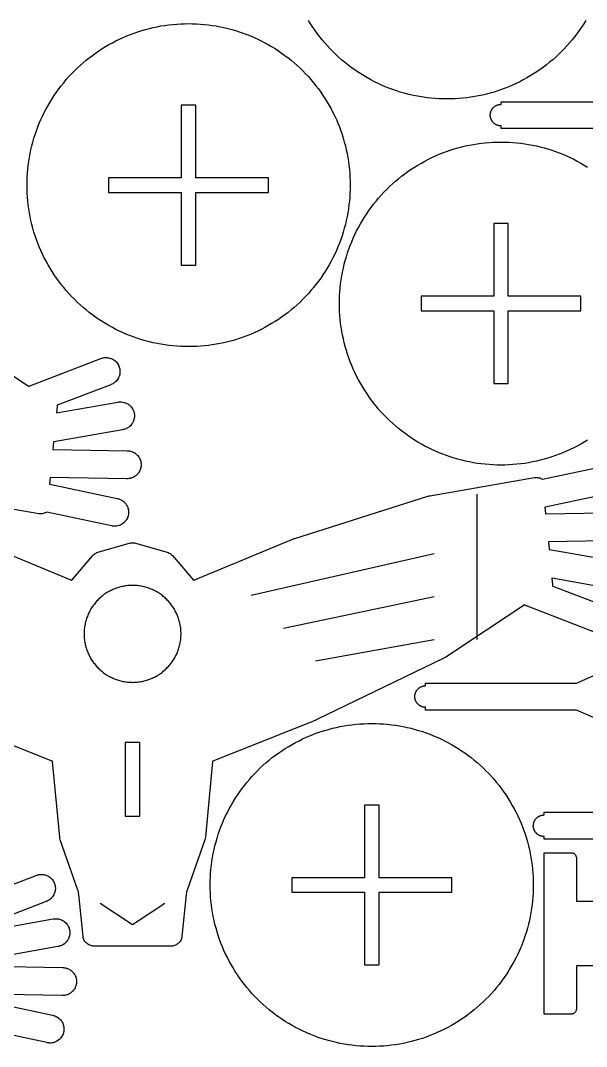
# Model space of a CAD drawing. Header units: millimetres. Extents: x 5 to 519, y 5 to 395.
# Drawn here: x 251.8 to 356.9, y 5 to 195.6 of the extents above; entities that cross this region are included whole.
import ezdxf

# ---------------------------------------------------------------- set-up
doc = ezdxf.new("R2010")
doc.units = ezdxf.units.MM
doc.layers.add('CUT', color=1, linetype='Continuous')
doc.layers.add('ENGRAVE', color=5, linetype='Continuous')

msp = doc.modelspace()

# ---------------------------------------------------------------- linework, layer by layer
at = {"layer": 'CUT'}
for points in [[(312.99, 164.26), (312.96, 163.53), (312.92, 162.79), (312.86, 162.06), (312.77, 161.33), (312.68, 160.6), (312.56, 159.87), (312.42, 159.15), (312.27, 158.43), (312.1, 157.71), (311.91, 157), (311.71, 156.29), (311.49, 155.59), (311.25, 154.89), (310.99, 154.2), (310.72, 153.52), (310.43, 152.84), (310.12, 152.17), (309.8, 151.51), (309.46, 150.86), (309.1, 150.21), (308.73, 149.58), (308.35, 148.95), (307.94, 148.33), (307.53, 147.73), (307.1, 147.13), (306.65, 146.54), (306.19, 145.97), (305.72, 145.4), (305.23, 144.85), (304.73, 144.31), (304.21, 143.79), (303.69, 143.27), (303.15, 142.77), (302.6, 142.28), (302.03, 141.81), (301.46, 141.35), (300.87, 140.9), (300.27, 140.47), (299.67, 140.06), (299.05, 139.65), (298.42, 139.27), (297.79, 138.9), (297.14, 138.54), (296.49, 138.2), (295.83, 137.88), (295.16, 137.57), (294.48, 137.28), (293.8, 137.01), (293.11, 136.75), (292.41, 136.51), (291.71, 136.29), (291, 136.09), (290.29, 135.9), (289.57, 135.73), (288.85, 135.58), (288.13, 135.44), (287.4, 135.32), (286.67, 135.23), (285.94, 135.14), (285.21, 135.08), (284.47, 135.04), (283.74, 135.01), (283, 135), (282.26, 135.01), (281.53, 135.04), (280.79, 135.08), (280.06, 135.14), (279.33, 135.23), (278.6, 135.32), (277.87, 135.44), (277.15, 135.58), (276.43, 135.73), (275.71, 135.9), (275, 136.09), (274.29, 136.29), (273.59, 136.51), (272.89, 136.75), (272.2, 137.01), (271.52, 137.28), (270.84, 137.57), (270.17, 137.88), (269.51, 138.2), (268.86, 138.54), (268.21, 138.9), (267.58, 139.27), (266.95, 139.65), (266.33, 140.06), (265.73, 140.47), (265.13, 140.9), (264.54, 141.35), (263.97, 141.81), (263.4, 142.28), (262.85, 142.77), (262.31, 143.27), (261.79, 143.79), (261.27, 144.31), (260.77, 144.85), (260.28, 145.4), (259.81, 145.97), (259.35, 146.54), (258.9, 147.13), (258.47, 147.73), (258.06, 148.33), (257.65, 148.95), (257.27, 149.58), (256.9, 150.21), (256.54, 150.86), (256.2, 151.51), (255.88, 152.17), (255.57, 152.84), (255.28, 153.52), (255.01, 154.2), (254.75, 154.89), (254.51, 155.59), (254.29, 156.29), (254.09, 157), (253.9, 157.71), (253.73, 158.43), (253.58, 159.15), (253.44, 159.87), (253.32, 160.6), (253.23, 161.33), (253.14, 162.06), (253.08, 162.79), (253.04, 163.53), (253.01, 164.26), (253, 165), (253.01, 165.74), (253.04, 166.47), (253.08, 167.21), (253.14, 167.94), (253.23, 168.67), (253.32, 169.4), (253.44, 170.13), (253.58, 170.85), (253.73, 171.57), (253.9, 172.29), (254.09, 173), (254.29, 173.71), (254.51, 174.41), (254.75, 175.11), (255.01, 175.8), (255.28, 176.48), (255.57, 177.16), (255.88, 177.83), (256.2, 178.49), (256.54, 179.14), (256.9, 179.79), (257.27, 180.42), (257.65, 181.05), (258.06, 181.67), (258.47, 182.27), (258.9, 182.87), (259.35, 183.46), (259.81, 184.03), (260.28, 184.6), (260.77, 185.15), (261.27, 185.69), (261.79, 186.21), (262.31, 186.73), (262.85, 187.23), (263.4, 187.72), (263.97, 188.19), (264.54, 188.65), (265.13, 189.1), (265.73, 189.53), (266.33, 189.94), (266.95, 190.35), (267.58, 190.73), (268.21, 191.1), (268.86, 191.46), (269.51, 191.8), (270.17, 192.12), (270.84, 192.43), (271.52, 192.72), (272.2, 192.99), (272.89, 193.25), (273.59, 193.49), (274.29, 193.71), (275, 193.91), (275.71, 194.1), (276.43, 194.27), (277.15, 194.42), (277.87, 194.56), (278.6, 194.68), (279.33, 194.77), (280.06, 194.86), (280.79, 194.92), (281.53, 194.96), (282.26, 194.99), (283, 195), (283.74, 194.99), (284.47, 194.96), (285.21, 194.92), (285.94, 194.86), (286.67, 194.77), (287.4, 194.68), (288.13, 194.56), (288.85, 194.42), (289.57, 194.27), (290.29, 194.1), (291, 193.91), (291.71, 193.71), (292.41, 193.49), (293.11, 193.25), (293.8, 192.99), (294.48, 192.72), (295.16, 192.43), (295.83, 192.12), (296.49, 191.8), (297.14, 191.46), (297.79, 191.1), (298.42, 190.73), (299.05, 190.35), (299.67, 189.94), (300.27, 189.53), (300.87, 189.1), (301.46, 188.65), (302.03, 188.19), (302.6, 187.72), (303.15, 187.23), (303.69, 186.73), (304.21, 186.21), (304.73, 185.69), (305.23, 185.15), (305.72, 184.6), (306.19, 184.03), (306.65, 183.46), (307.1, 182.87), (307.53, 182.27), (307.94, 181.67), (308.35, 181.05), (308.73, 180.42), (309.1, 179.79), (309.46, 179.14), (309.8, 178.49), (310.12, 177.83), (310.43, 177.16), (310.72, 176.48), (310.99, 175.8), (311.25, 175.11), (311.49, 174.41), (311.71, 173.71), (311.91, 173), (312.1, 172.29), (312.27, 171.57), (312.42, 170.85), (312.56, 170.13), (312.68, 169.4), (312.77, 168.67), (312.86, 167.94), (312.92, 167.21), (312.96, 166.47), (312.99, 165.74), (313, 165)], [(284.35, 166.35), (284.35, 179.85), (281.65, 179.85), (281.65, 166.35), (268.15, 166.35), (268.15, 163.65), (281.65, 163.65), (281.65, 150.15), (284.35, 150.15), (284.35, 163.65), (297.85, 163.65), (297.85, 166.35)], [(342.35, 144.35), (342.35, 157.85), (339.65, 157.85), (339.65, 144.35), (326.15, 144.35), (326.15, 141.65), (339.65, 141.65), (339.65, 128.15), (342.35, 128.15), (342.35, 141.65), (355.85, 141.65), (355.85, 144.35)], [(281.58, 82.08), (281.57, 82.3), (281.55, 82.52), (281.53, 82.74), (281.5, 82.96), (281.46, 83.18), (281.42, 83.4), (281.38, 83.61), (281.32, 83.83), (281.27, 84.04), (281.21, 84.25), (281.14, 84.47), (281.07, 84.67), (280.99, 84.88), (280.91, 85.09), (280.82, 85.29), (280.73, 85.49), (280.63, 85.69), (280.53, 85.88), (280.42, 86.08), (280.31, 86.27), (280.2, 86.46), (280.08, 86.64), (279.95, 86.82), (279.82, 87), (279.69, 87.18), (279.55, 87.35), (279.41, 87.52), (279.26, 87.69), (279.11, 87.85), (278.96, 88.01), (278.8, 88.16), (278.64, 88.31), (278.47, 88.46), (278.3, 88.6), (278.13, 88.74), (277.96, 88.87), (277.78, 89), (277.59, 89.13), (277.41, 89.25), (277.22, 89.36), (277.03, 89.47), (276.84, 89.58), (276.64, 89.68), (276.44, 89.78), (276.24, 89.87), (276.04, 89.96), (275.83, 90.04), (275.63, 90.12), (275.42, 90.19), (275.21, 90.25), (274.99, 90.32), (274.78, 90.37), (274.57, 90.42), (274.35, 90.47), (274.13, 90.51), (273.91, 90.54), (273.7, 90.57), (273.48, 90.6), (273.26, 90.62), (273.04, 90.63), (272.81, 90.64), (272.59, 90.64), (272.37, 90.64), (272.15, 90.63), (271.93, 90.62), (271.71, 90.6), (271.49, 90.57), (271.27, 90.54), (271.06, 90.51), (270.84, 90.47), (270.62, 90.42), (270.41, 90.37), (270.19, 90.32), (269.98, 90.25), (269.77, 90.19), (269.56, 90.12), (269.35, 90.04), (269.15, 89.96), (268.95, 89.87), (268.75, 89.78), (268.55, 89.68), (268.35, 89.58), (268.16, 89.47), (267.97, 89.36), (267.78, 89.25), (267.59, 89.13), (267.41, 89), (267.23, 88.87), (267.06, 88.74), (266.88, 88.6), (266.72, 88.46), (266.55, 88.31), (266.39, 88.16), (266.23, 88.01), (266.08, 87.85), (265.93, 87.69), (265.78, 87.52), (265.64, 87.35), (265.5, 87.18), (265.37, 87), (265.24, 86.82), (265.11, 86.64), (264.99, 86.46), (264.87, 86.27), (264.76, 86.08), (264.66, 85.88), (264.55, 85.69), (264.46, 85.49), (264.37, 85.29), (264.28, 85.09), (264.2, 84.88), (264.12, 84.67), (264.05, 84.47), (263.98, 84.25), (263.92, 84.04), (263.86, 83.83), (263.81, 83.61), (263.77, 83.4), (263.73, 83.18), (263.69, 82.96), (263.66, 82.74), (263.64, 82.52), (263.62, 82.3), (263.6, 82.08), (263.6, 81.86), (263.59, 81.64), (263.6, 81.42), (263.6, 81.2), (263.62, 80.98), (263.64, 80.76), (263.66, 80.54), (263.69, 80.32), (263.73, 80.1), (263.77, 79.89), (263.81, 79.67), (263.86, 79.46), (263.92, 79.24), (263.98, 79.03), (264.05, 78.82), (264.12, 78.61), (264.2, 78.4), (264.28, 78.2), (264.37, 78), (264.46, 77.79), (264.55, 77.6), (264.66, 77.4), (264.76, 77.21), (264.87, 77.02), (264.99, 76.83), (265.11, 76.64), (265.24, 76.46), (265.37, 76.28), (265.5, 76.11), (265.64, 75.93), (265.78, 75.76), (265.93, 75.6), (266.08, 75.44), (266.23, 75.28), (266.39, 75.12), (266.55, 74.97), (266.72, 74.83), (266.88, 74.69), (267.06, 74.55), (267.23, 74.41), (267.41, 74.28), (267.59, 74.16), (267.78, 74.04), (267.97, 73.92), (268.16, 73.81), (268.35, 73.71), (268.55, 73.6), (268.75, 73.51), (268.95, 73.41), (269.15, 73.33), (269.35, 73.25), (269.56, 73.17), (269.77, 73.1), (269.98, 73.03), (270.19, 72.97), (270.41, 72.91), (270.62, 72.86), (270.84, 72.82), (271.06, 72.77), (271.27, 72.74), (271.49, 72.71), (271.71, 72.69), (271.93, 72.67), (272.15, 72.65), (272.37, 72.65), (272.59, 72.64), (272.81, 72.65), (273.04, 72.65), (273.26, 72.67), (273.48, 72.69), (273.7, 72.71), (273.91, 72.74), (274.13, 72.77), (274.35, 72.82), (274.57, 72.86), (274.78, 72.91), (274.99, 72.97), (275.21, 73.03), (275.42, 73.1), (275.63, 73.17), (275.83, 73.25), (276.04, 73.33), (276.24, 73.41), (276.44, 73.51), (276.64, 73.6), (276.84, 73.71), (277.03, 73.81), (277.22, 73.92), (277.41, 74.04), (277.59, 74.16), (277.78, 74.28), (277.96, 74.41), (278.13, 74.55), (278.3, 74.69), (278.47, 74.83), (278.64, 74.97), (278.8, 75.12), (278.96, 75.28), (279.11, 75.44), (279.26, 75.6), (279.41, 75.76), (279.55, 75.93), (279.69, 76.11), (279.82, 76.28), (279.95, 76.46), (280.08, 76.64), (280.2, 76.83), (280.31, 77.02), (280.42, 77.21), (280.53, 77.4), (280.63, 77.6), (280.73, 77.79), (280.82, 78), (280.91, 78.2), (280.99, 78.4), (281.07, 78.61), (281.14, 78.82), (281.21, 79.03), (281.27, 79.24), (281.32, 79.46), (281.38, 79.67), (281.42, 79.89), (281.46, 80.1), (281.5, 80.32), (281.53, 80.54), (281.55, 80.76), (281.57, 80.98), (281.58, 81.2), (281.59, 81.42), (281.59, 81.64), (281.59, 81.86)], [(346.99, 34.26), (346.96, 33.53), (346.92, 32.79), (346.86, 32.06), (346.77, 31.33), (346.68, 30.6), (346.56, 29.87), (346.42, 29.15), (346.27, 28.43), (346.1, 27.71), (345.91, 27), (345.71, 26.29), (345.49, 25.59), (345.25, 24.89), (344.99, 24.2), (344.72, 23.52), (344.43, 22.84), (344.12, 22.17), (343.8, 21.51), (343.46, 20.86), (343.1, 20.21), (342.73, 19.58), (342.35, 18.95), (341.94, 18.33), (341.53, 17.73), (341.1, 17.13), (340.65, 16.54), (340.19, 15.97), (339.72, 15.4), (339.23, 14.85), (338.73, 14.31), (338.21, 13.79), (337.69, 13.27), (337.15, 12.77), (336.6, 12.28), (336.03, 11.81), (335.46, 11.35), (334.87, 10.9), (334.27, 10.47), (333.67, 10.06), (333.05, 9.65), (332.42, 9.27), (331.79, 8.9), (331.14, 8.54), (330.49, 8.2), (329.83, 7.88), (329.16, 7.57), (328.48, 7.28), (327.8, 7.01), (327.11, 6.75), (326.41, 6.51), (325.71, 6.29), (325, 6.09), (324.29, 5.9), (323.57, 5.73), (322.85, 5.58), (322.13, 5.44), (321.4, 5.32), (320.67, 5.23), (319.94, 5.14), (319.21, 5.08), (318.47, 5.04), (317.74, 5.01), (317, 5), (316.26, 5.01), (315.53, 5.04), (314.79, 5.08), (314.06, 5.14), (313.33, 5.23), (312.6, 5.32), (311.87, 5.44), (311.15, 5.58), (310.43, 5.73), (309.71, 5.9), (309, 6.09), (308.29, 6.29), (307.59, 6.51), (306.89, 6.75), (306.2, 7.01), (305.52, 7.28), (304.84, 7.57), (304.17, 7.88), (303.51, 8.2), (302.86, 8.54), (302.21, 8.9), (301.58, 9.27), (300.95, 9.65), (300.33, 10.06), (299.73, 10.47), (299.13, 10.9), (298.54, 11.35), (297.97, 11.81), (297.4, 12.28), (296.85, 12.77), (296.31, 13.27), (295.79, 13.79), (295.27, 14.31), (294.77, 14.85), (294.28, 15.4), (293.81, 15.97), (293.35, 16.54), (292.9, 17.13), (292.47, 17.73), (292.06, 18.33), (291.65, 18.95), (291.27, 19.58), (290.9, 20.21), (290.54, 20.86), (290.2, 21.51), (289.88, 22.17), (289.57, 22.84), (289.28, 23.52), (289.01, 24.2), (288.75, 24.89), (288.51, 25.59), (288.29, 26.29), (288.09, 27), (287.9, 27.71), (287.73, 28.43), (287.58, 29.15), (287.44, 29.87), (287.32, 30.6), (287.23, 31.33), (287.14, 32.06), (287.08, 32.79), (287.04, 33.53), (287.01, 34.26), (287, 35), (287.01, 35.74), (287.04, 36.47), (287.08, 37.21), (287.14, 37.94), (287.23, 38.67), (287.32, 39.4), (287.44, 40.13), (287.58, 40.85), (287.73, 41.57), (287.9, 42.29), (288.09, 43), (288.29, 43.71), (288.51, 44.41), (288.75, 45.11), (289.01, 45.8), (289.28, 46.48), (289.57, 47.16), (289.88, 47.83), (290.2, 48.49), (290.54, 49.14), (290.9, 49.79), (291.27, 50.42), (291.65, 51.05), (292.06, 51.67), (292.47, 52.27), (292.9, 52.87), (293.35, 53.46), (293.81, 54.03), (294.28, 54.6), (294.77, 55.15), (295.27, 55.69), (295.79, 56.21), (296.31, 56.73), (296.85, 57.23), (297.4, 57.72), (297.97, 58.19), (298.54, 58.65), (299.13, 59.1), (299.73, 59.53), (300.33, 59.94), (300.95, 60.35), (301.58, 60.73), (302.21, 61.1), (302.86, 61.46), (303.51, 61.8), (304.17, 62.12), (304.84, 62.43), (305.52, 62.72), (306.2, 62.99), (306.89, 63.25), (307.59, 63.49), (308.29, 63.71), (309, 63.91), (309.71, 64.1), (310.43, 64.27), (311.15, 64.42), (311.87, 64.56), (312.6, 64.68), (313.33, 64.77), (314.06, 64.86), (314.79, 64.92), (315.53, 64.96), (316.26, 64.99), (317, 65), (317.74, 64.99), (318.47, 64.96), (319.21, 64.92), (319.94, 64.86), (320.67, 64.77), (321.4, 64.68), (322.13, 64.56), (322.85, 64.42), (323.57, 64.27), (324.29, 64.1), (325, 63.91), (325.71, 63.71), (326.41, 63.49), (327.11, 63.25), (327.8, 62.99), (328.48, 62.72), (329.16, 62.43), (329.83, 62.12), (330.49, 61.8), (331.14, 61.46), (331.79, 61.1), (332.42, 60.73), (333.05, 60.35), (333.67, 59.94), (334.27, 59.53), (334.87, 59.1), (335.46, 58.65), (336.03, 58.19), (336.6, 57.72), (337.15, 57.23), (337.69, 56.73), (338.21, 56.21), (338.73, 55.69), (339.23, 55.15), (339.72, 54.6), (340.19, 54.03), (340.65, 53.46), (341.1, 52.87), (341.53, 52.27), (341.94, 51.67), (342.35, 51.05), (342.73, 50.42), (343.1, 49.79), (343.46, 49.14), (343.8, 48.49), (344.12, 47.83), (344.43, 47.16), (344.72, 46.48), (344.99, 45.8), (345.25, 45.11), (345.49, 44.41), (345.71, 43.71), (345.91, 43), (346.1, 42.29), (346.27, 41.57), (346.42, 40.85), (346.56, 40.13), (346.68, 39.4), (346.77, 38.67), (346.86, 37.94), (346.92, 37.21), (346.96, 36.47), (346.99, 35.74), (347, 35)], [(273.94, 61.49), (271.24, 61.49), (271.24, 47.79), (273.94, 47.79)], [(318.35, 36.35), (318.35, 49.85), (315.65, 49.85), (315.65, 36.35), (302.15, 36.35), (302.15, 33.65), (315.65, 33.65), (315.65, 20.15), (318.35, 20.15), (318.35, 33.65), (331.85, 33.65), (331.85, 36.35)]]:
    msp.add_lwpolyline(points, close=True, dxfattribs=at)
for points in [[(356.73, 195.58), (356.35, 194.95), (355.94, 194.33), (355.53, 193.73), (355.1, 193.13), (354.65, 192.54), (354.19, 191.97), (353.72, 191.4), (353.23, 190.85), (352.73, 190.31), (352.21, 189.79), (351.69, 189.27), (351.15, 188.77), (350.6, 188.28), (350.03, 187.81), (349.46, 187.35), (348.87, 186.9), (348.27, 186.47), (347.67, 186.06), (347.05, 185.65), (346.42, 185.27), (345.79, 184.9), (345.14, 184.54), (344.49, 184.2), (343.83, 183.88), (343.16, 183.57), (342.48, 183.28), (341.8, 183.01), (341.11, 182.75), (340.41, 182.51), (339.71, 182.29), (339, 182.09), (338.29, 181.9), (337.57, 181.73), (336.85, 181.58), (336.13, 181.44), (335.4, 181.32), (334.67, 181.23), (333.94, 181.14), (333.21, 181.08), (332.47, 181.04), (331.74, 181.01), (331, 181), (330.26, 181.01), (329.53, 181.04), (328.79, 181.08), (328.06, 181.14), (327.33, 181.23), (326.6, 181.32), (325.87, 181.44), (325.15, 181.58), (324.43, 181.73), (323.71, 181.9), (323, 182.09), (322.29, 182.29), (321.59, 182.51), (320.89, 182.75), (320.2, 183.01), (319.52, 183.28), (318.84, 183.57), (318.17, 183.88), (317.51, 184.2), (316.86, 184.54), (316.21, 184.9), (315.58, 185.27), (314.95, 185.65), (314.33, 186.06), (313.73, 186.47), (313.13, 186.9), (312.54, 187.35), (311.97, 187.81), (311.4, 188.28), (310.85, 188.77), (310.31, 189.27), (309.79, 189.79), (309.27, 190.31), (308.77, 190.85), (308.28, 191.4), (307.81, 191.97), (307.35, 192.54), (306.9, 193.13), (306.47, 193.73), (306.06, 194.33), (305.65, 194.95), (305.27, 195.58)], [(369, 175.5), (341, 175.5), (341, 176), (340.93, 176), (340.87, 176), (340.8, 176.01), (340.74, 176.02), (340.67, 176.03), (340.61, 176.04), (340.55, 176.05), (340.48, 176.07), (340.42, 176.09), (340.36, 176.11), (340.3, 176.13), (340.23, 176.15), (340.17, 176.18), (340.12, 176.21), (340.06, 176.24), (340, 176.27), (339.94, 176.3), (339.89, 176.34), (339.84, 176.37), (339.78, 176.41), (339.73, 176.45), (339.68, 176.5), (339.63, 176.54), (339.59, 176.59), (339.54, 176.63), (339.5, 176.68), (339.45, 176.73), (339.41, 176.78), (339.37, 176.84), (339.34, 176.89), (339.3, 176.94), (339.27, 177), (339.24, 177.06), (339.21, 177.12), (339.18, 177.17), (339.15, 177.23), (339.13, 177.3), (339.11, 177.36), (339.09, 177.42), (339.07, 177.48), (339.05, 177.55), (339.04, 177.61), (339.03, 177.67), (339.02, 177.74), (339.01, 177.8), (339, 177.87), (339, 177.93), (339, 178), (339, 178.07), (339, 178.13), (339.01, 178.2), (339.02, 178.26), (339.03, 178.33), (339.04, 178.39), (339.05, 178.45), (339.07, 178.52), (339.09, 178.58), (339.11, 178.64), (339.13, 178.7), (339.15, 178.77), (339.18, 178.83), (339.21, 178.88), (339.24, 178.94), (339.27, 179), (339.3, 179.06), (339.34, 179.11), (339.37, 179.16), (339.41, 179.22), (339.45, 179.27), (339.5, 179.32), (339.54, 179.37), (339.59, 179.41), (339.63, 179.46), (339.68, 179.5), (339.73, 179.55), (339.78, 179.59), (339.84, 179.63), (339.89, 179.66), (339.94, 179.7), (340, 179.73), (340.06, 179.76), (340.12, 179.79), (340.17, 179.82), (340.23, 179.85), (340.3, 179.87), (340.36, 179.89), (340.42, 179.91), (340.48, 179.93), (340.55, 179.95), (340.61, 179.96), (340.67, 179.97), (340.74, 179.98), (340.8, 179.99), (340.87, 180), (340.93, 180), (341, 180), (341, 180.5), (369, 180.5)], [(357.05, 117.65), (356.42, 117.27), (355.79, 116.9), (355.14, 116.54), (354.49, 116.2), (353.83, 115.88), (353.16, 115.57), (352.48, 115.28), (351.8, 115.01), (351.11, 114.75), (350.41, 114.51), (349.71, 114.29), (349, 114.09), (348.29, 113.9), (347.57, 113.73), (346.85, 113.58), (346.13, 113.44), (345.4, 113.32), (344.67, 113.23), (343.94, 113.14), (343.21, 113.08), (342.47, 113.04), (341.74, 113.01), (341, 113), (340.26, 113.01), (339.53, 113.04), (338.79, 113.08), (338.06, 113.14), (337.33, 113.23), (336.6, 113.32), (335.87, 113.44), (335.15, 113.58), (334.43, 113.73), (333.71, 113.9), (333, 114.09), (332.29, 114.29), (331.59, 114.51), (330.89, 114.75), (330.2, 115.01), (329.52, 115.28), (328.84, 115.57), (328.17, 115.88), (327.51, 116.2), (326.86, 116.54), (326.21, 116.9), (325.58, 117.27), (324.95, 117.65), (324.33, 118.06), (323.73, 118.47), (323.13, 118.9), (322.54, 119.35), (321.97, 119.81), (321.4, 120.28), (320.85, 120.77), (320.31, 121.27), (319.79, 121.79), (319.27, 122.31), (318.77, 122.85), (318.28, 123.4), (317.81, 123.97), (317.35, 124.54), (316.9, 125.13), (316.47, 125.73), (316.06, 126.33), (315.65, 126.95), (315.27, 127.58), (314.9, 128.21), (314.54, 128.86), (314.2, 129.51), (313.88, 130.17), (313.57, 130.84), (313.28, 131.52), (313.01, 132.2), (312.75, 132.89), (312.51, 133.59), (312.29, 134.29), (312.09, 135), (311.9, 135.71), (311.73, 136.43), (311.58, 137.15), (311.44, 137.87), (311.32, 138.6), (311.23, 139.33), (311.14, 140.06), (311.08, 140.79), (311.04, 141.53), (311.01, 142.26), (311, 143), (311.01, 143.74), (311.04, 144.47), (311.08, 145.21), (311.14, 145.94), (311.23, 146.67), (311.32, 147.4), (311.44, 148.13), (311.58, 148.85), (311.73, 149.57), (311.9, 150.29), (312.09, 151), (312.29, 151.71), (312.51, 152.41), (312.75, 153.11), (313.01, 153.8), (313.28, 154.48), (313.57, 155.16), (313.88, 155.83), (314.2, 156.49), (314.54, 157.14), (314.9, 157.79), (315.27, 158.42), (315.65, 159.05), (316.06, 159.67), (316.47, 160.27), (316.9, 160.87), (317.35, 161.46), (317.81, 162.03), (318.28, 162.6), (318.77, 163.15), (319.27, 163.69), (319.79, 164.21), (320.31, 164.73), (320.85, 165.23), (321.4, 165.72), (321.97, 166.19), (322.54, 166.65), (323.13, 167.1), (323.73, 167.53), (324.33, 167.94), (324.95, 168.35), (325.58, 168.73), (326.21, 169.1), (326.86, 169.46), (327.51, 169.8), (328.17, 170.12), (328.84, 170.43), (329.52, 170.72), (330.2, 170.99), (330.89, 171.25), (331.59, 171.49), (332.29, 171.71), (333, 171.91), (333.71, 172.1), (334.43, 172.27), (335.15, 172.42), (335.87, 172.56), (336.6, 172.68), (337.33, 172.77), (338.06, 172.86), (338.79, 172.92), (339.53, 172.96), (340.26, 172.99), (341, 173), (341.74, 172.99), (342.47, 172.96), (343.21, 172.92), (343.94, 172.86), (344.67, 172.77), (345.4, 172.68), (346.13, 172.56), (346.85, 172.42), (347.57, 172.27), (348.29, 172.1), (349, 171.91), (349.71, 171.71), (350.41, 171.49), (351.11, 171.25), (351.8, 170.99), (352.48, 170.72), (353.16, 170.43), (353.83, 170.12), (354.49, 169.8), (355.14, 169.46), (355.79, 169.1), (356.42, 168.73), (357.05, 168.35)], [(238.77, 137.31), (253.27, 127.64), (253.31, 127.62), (253.4, 127.66), (253.4, 127.66), (253.52, 127.72), (253.62, 127.76), (253.71, 127.8), (266.69, 132.78), (266.78, 132.82), (266.88, 132.85), (267.07, 132.9), (267.13, 132.92), (267.32, 132.95), (267.38, 132.96), (267.58, 132.97), (267.63, 132.97), (267.83, 132.97), (267.89, 132.96), (268.08, 132.94), (268.14, 132.93), (268.33, 132.88), (268.39, 132.87), (268.58, 132.81), (268.63, 132.79), (268.81, 132.71), (268.86, 132.68), (269.03, 132.58), (269.08, 132.55), (269.24, 132.44), (269.29, 132.4), (269.44, 132.27), (269.48, 132.23), (269.61, 132.09), (269.65, 132.05), (269.77, 131.89), (269.81, 131.84), (269.91, 131.68), (269.94, 131.63), (270.03, 131.45), (270.05, 131.4), (270.12, 131.21), (270.14, 131.16), (270.19, 130.97), (270.21, 130.91), (270.24, 130.72), (270.25, 130.66), (270.26, 130.46), (270.26, 130.4), (270.26, 130.21), (270.25, 130.15), (270.23, 129.96), (270.22, 129.9), (270.17, 129.71), (270.16, 129.65), (270.1, 129.46), (270.07, 129.41), (269.99, 129.23), (269.97, 129.18), (269.87, 129.01), (269.84, 128.96), (269.73, 128.8), (269.69, 128.75), (269.56, 128.6), (269.52, 128.56), (269.38, 128.42), (269.33, 128.39), (269.18, 128.27), (269.13, 128.23), (268.97, 128.13), (268.91, 128.1), (268.74, 128.01), (268.64, 127.97), (268.55, 127.93), (258.62, 124.12), (258.58, 124.1), (258.58, 124.03), (258.57, 123.81), (258.46, 122.73), (258.46, 122.68), (258.5, 122.69), (269.85, 124.69), (269.95, 124.7), (270.06, 124.72), (270.25, 124.73), (270.31, 124.73), (270.51, 124.73), (270.56, 124.72), (270.76, 124.7), (270.82, 124.69), (271.01, 124.65), (271.06, 124.63), (271.25, 124.57), (271.31, 124.55), (271.49, 124.47), (271.54, 124.45), (271.71, 124.35), (271.76, 124.32), (271.92, 124.21), (271.97, 124.17), (272.12, 124.04), (272.16, 124), (272.29, 123.86), (272.33, 123.82), (272.45, 123.66), (272.49, 123.61), (272.59, 123.45), (272.62, 123.4), (272.71, 123.22), (272.73, 123.17), (272.81, 122.98), (272.82, 122.93), (272.88, 122.74), (272.89, 122.68), (272.92, 122.49), (272.93, 122.43), (272.95, 122.24), (272.95, 122.18), (272.94, 121.98), (272.94, 121.92), (272.92, 121.73), (272.91, 121.67), (272.86, 121.48), (272.85, 121.42), (272.79, 121.24), (272.77, 121.18), (272.69, 121), (272.66, 120.95), (272.56, 120.78), (272.53, 120.73), (272.42, 120.57), (272.38, 120.52), (272.26, 120.37), (272.22, 120.33), (272.07, 120.19), (272.03, 120.15), (271.88, 120.03), (271.83, 120), (271.66, 119.89), (271.61, 119.87), (271.44, 119.78), (271.38, 119.75), (271.2, 119.68), (271.14, 119.66), (270.96, 119.61), (270.85, 119.59), (270.75, 119.57), (257.98, 117.31), (257.93, 117.3), (257.92, 117.26), (257.79, 115.95), (257.79, 115.9), (257.84, 115.9), (271.59, 115.66), (271.69, 115.66), (271.79, 115.65), (271.99, 115.63), (272.05, 115.62), (272.24, 115.58), (272.29, 115.56), (272.48, 115.5), (272.54, 115.48), (272.72, 115.4), (272.77, 115.38), (272.94, 115.28), (272.99, 115.25), (273.15, 115.14), (273.2, 115.1), (273.35, 114.97), (273.39, 114.93), (273.53, 114.79), (273.56, 114.75), (273.69, 114.59), (273.72, 114.55), (273.83, 114.38), (273.86, 114.33), (273.95, 114.16), (273.97, 114.1), (274.04, 113.92), (274.06, 113.86), (274.11, 113.68), (274.13, 113.62), (274.16, 113.43), (274.17, 113.37), (274.19, 113.17), (274.19, 113.11), (274.18, 112.92), (274.18, 112.86), (274.16, 112.66), (274.15, 112.61), (274.11, 112.41), (274.09, 112.36), (274.03, 112.17), (274.01, 112.12), (273.93, 111.94), (273.91, 111.88), (273.81, 111.71), (273.78, 111.66), (273.67, 111.5), (273.63, 111.45), (273.5, 111.3), (273.46, 111.26), (273.32, 111.13), (273.28, 111.09), (273.13, 110.97), (273.08, 110.93), (272.91, 110.82), (272.86, 110.8), (272.69, 110.71), (272.63, 110.68), (272.45, 110.61), (272.4, 110.59), (272.21, 110.54), (272.15, 110.52), (271.96, 110.49), (271.9, 110.48), (271.7, 110.47), (271.6, 110.46), (271.5, 110.46), (257.33, 110.71), (257.28, 110.71), (257.28, 110.66), (257.16, 109.52), (257.16, 109.47), (257.21, 109.46), (269.76, 106.79), (269.85, 106.77), (269.96, 106.74), (270.15, 106.68), (270.2, 106.66), (270.38, 106.58), (270.43, 106.56), (270.61, 106.46), (270.66, 106.43), (270.82, 106.32), (270.86, 106.29), (271.01, 106.16), (271.06, 106.12), (271.19, 105.98), (271.23, 105.94), (271.35, 105.78), (271.39, 105.73), (271.5, 105.57), (271.53, 105.52), (271.62, 105.34), (271.64, 105.29), (271.71, 105.11), (271.73, 105.05), (271.79, 104.87), (271.8, 104.81), (271.84, 104.62), (271.84, 104.56), (271.86, 104.36), (271.86, 104.3), (271.86, 104.11), (271.86, 104.05), (271.83, 103.85), (271.82, 103.8), (271.78, 103.6), (271.77, 103.55), (271.71, 103.36), (271.69, 103.3), (271.61, 103.12), (271.59, 103.07), (271.49, 102.9), (271.46, 102.85), (271.35, 102.69), (271.31, 102.64), (271.19, 102.49), (271.15, 102.45), (271.01, 102.31), (270.96, 102.27), (270.81, 102.15), (270.76, 102.12), (270.6, 102.01), (270.55, 101.98), (270.37, 101.89), (270.32, 101.86), (270.14, 101.79), (270.08, 101.77), (269.89, 101.72), (269.84, 101.7), (269.64, 101.67), (269.58, 101.66), (269.39, 101.64), (269.33, 101.64), (269.13, 101.64), (269.08, 101.65), (268.88, 101.67), (268.77, 101.69), (268.68, 101.71), (256.7, 104.25), (256.65, 104.26), (256.57, 104.21), (256.39, 104.12), (256.2, 104.04), (256.01, 103.99), (255.81, 103.95), (255.61, 103.94), (255.41, 103.94), (255.21, 103.96), (235.79, 107.34)], [(242.71, 99.3), (261.23, 91.62), (261.27, 91.61), (261.31, 91.64), (265.2, 96.19), (265.34, 96.33), (265.48, 96.46), (265.64, 96.57), (265.81, 96.66), (265.99, 96.74), (266.17, 96.81), (272.04, 98.49), (272.22, 98.53), (272.41, 98.55), (272.59, 98.56), (272.78, 98.55), (272.96, 98.53), (273.14, 98.49), (279.02, 96.81), (279.2, 96.74), (279.38, 96.66), (279.55, 96.57), (279.7, 96.46), (279.85, 96.33), (279.99, 96.19), (283.88, 91.64), (283.91, 91.61), (283.96, 91.62), (302.47, 99.3), (302.55, 99.33), (302.64, 99.36), (302.72, 99.38), (327.4, 107.2), (327.53, 107.24), (327.66, 107.27), (327.79, 107.3), (347.21, 110.68), (347.41, 110.7), (347.61, 110.71), (347.81, 110.69), (348.01, 110.65), (348.2, 110.6), (348.39, 110.52), (348.57, 110.43), (348.65, 110.38), (348.7, 110.39), (360.68, 112.94)], [(361.76, 107.85), (349.21, 105.18), (349.16, 105.17), (349.16, 105.12), (349.28, 103.98), (349.28, 103.93), (349.33, 103.93), (363.5, 104.18)], [(363.59, 98.98), (349.84, 98.74), (349.79, 98.74), (349.79, 98.69), (349.92, 97.39), (349.93, 97.34), (349.98, 97.33), (362.75, 95.08)], [(361.85, 89.95), (350.5, 91.96), (350.46, 91.96), (350.46, 91.92), (350.57, 90.83), (350.58, 90.62), (350.58, 90.54), (350.62, 90.53), (360.55, 86.71)], [(358.69, 81.86), (345.71, 86.84), (345.62, 86.88), (345.52, 86.92), (345.4, 86.98), (345.4, 86.98), (345.31, 87.03), (345.27, 87), (330.77, 77.33), (330.65, 77.26), (330.53, 77.19), (330.41, 77.13), (306.69, 65.66), (306.63, 65.63), (306.56, 65.6), (306.5, 65.57), (287.48, 57.99), (287.44, 57.97), (287.43, 57.92), (286.12, 43.89), (286.08, 43.65), (286.01, 43.41), (282.72, 34.01), (282.71, 33.99), (282.71, 33.97), (282.7, 33.94), (282.63, 33.71), (282.62, 33.65), (282.61, 33.62), (282.6, 33.56), (282.56, 33.32), (282.56, 33.29), (282.56, 33.28), (282.55, 33.25), (281.77, 25.44), (281.74, 25.25), (281.7, 25.06), (281.63, 24.87), (281.55, 24.7), (281.45, 24.53), (281.33, 24.37), (281.2, 24.23), (281.05, 24.1), (280.89, 23.98), (280.73, 23.88), (280.55, 23.79), (280.36, 23.73), (280.17, 23.68), (279.98, 23.65), (279.78, 23.64), (265.4, 23.64), (265.21, 23.65), (265.01, 23.68), (264.82, 23.73), (264.64, 23.79), (264.46, 23.88), (264.29, 23.98), (264.14, 24.1), (263.99, 24.23), (263.86, 24.37), (263.74, 24.53), (263.64, 24.7), (263.56, 24.87), (263.49, 25.06), (263.44, 25.25), (263.41, 25.44), (262.63, 33.25), (262.63, 33.28), (262.63, 33.29), (262.62, 33.32), (262.58, 33.56), (262.57, 33.62), (262.57, 33.65), (262.55, 33.71), (262.49, 33.94), (262.48, 33.97), (262.47, 33.99), (262.46, 34.01), (259.17, 43.41), (259.11, 43.65), (259.07, 43.89), (257.76, 57.92), (257.75, 57.97), (257.7, 57.99), (238.69, 65.57)], [(363, 64), (355, 67.5), (327, 67.5), (327, 68), (326.93, 68), (326.87, 68), (326.8, 68.01), (326.74, 68.02), (326.67, 68.03), (326.61, 68.04), (326.55, 68.05), (326.48, 68.07), (326.42, 68.09), (326.36, 68.11), (326.3, 68.13), (326.23, 68.15), (326.17, 68.18), (326.12, 68.21), (326.06, 68.24), (326, 68.27), (325.94, 68.3), (325.89, 68.34), (325.84, 68.37), (325.78, 68.41), (325.73, 68.45), (325.68, 68.5), (325.63, 68.54), (325.59, 68.59), (325.54, 68.63), (325.5, 68.68), (325.45, 68.73), (325.41, 68.78), (325.37, 68.84), (325.34, 68.89), (325.3, 68.94), (325.27, 69), (325.24, 69.06), (325.21, 69.12), (325.18, 69.17), (325.15, 69.23), (325.13, 69.3), (325.11, 69.36), (325.09, 69.42), (325.07, 69.48), (325.05, 69.55), (325.04, 69.61), (325.03, 69.67), (325.02, 69.74), (325.01, 69.8), (325, 69.87), (325, 69.93), (325, 70), (325, 70.07), (325, 70.13), (325.01, 70.2), (325.02, 70.26), (325.03, 70.33), (325.04, 70.39), (325.05, 70.45), (325.07, 70.52), (325.09, 70.58), (325.11, 70.64), (325.13, 70.7), (325.15, 70.77), (325.18, 70.83), (325.21, 70.88), (325.24, 70.94), (325.27, 71), (325.3, 71.06), (325.34, 71.11), (325.37, 71.16), (325.41, 71.22), (325.45, 71.27), (325.5, 71.32), (325.54, 71.37), (325.59, 71.41), (325.63, 71.46), (325.68, 71.5), (325.73, 71.55), (325.78, 71.59), (325.84, 71.63), (325.89, 71.66), (325.94, 71.7), (326, 71.73), (326.06, 71.76), (326.12, 71.79), (326.17, 71.82), (326.23, 71.85), (326.3, 71.87), (326.36, 71.89), (326.42, 71.91), (326.48, 71.93), (326.55, 71.95), (326.61, 71.96), (326.67, 71.97), (326.74, 71.98), (326.8, 71.99), (326.87, 72), (326.93, 72), (327, 72), (327, 72.5), (355, 72.5), (363, 76)], [(377, 43.5), (349, 43.5), (349, 44), (348.93, 44), (348.87, 44), (348.8, 44.01), (348.74, 44.02), (348.67, 44.03), (348.61, 44.04), (348.55, 44.05), (348.48, 44.07), (348.42, 44.09), (348.36, 44.11), (348.3, 44.13), (348.23, 44.15), (348.17, 44.18), (348.12, 44.21), (348.06, 44.24), (348, 44.27), (347.94, 44.3), (347.89, 44.34), (347.84, 44.37), (347.78, 44.41), (347.73, 44.45), (347.68, 44.5), (347.63, 44.54), (347.59, 44.59), (347.54, 44.63), (347.5, 44.68), (347.45, 44.73), (347.41, 44.78), (347.37, 44.84), (347.34, 44.89), (347.3, 44.94), (347.27, 45), (347.24, 45.06), (347.21, 45.12), (347.18, 45.17), (347.15, 45.23), (347.13, 45.3), (347.11, 45.36), (347.09, 45.42), (347.07, 45.48), (347.05, 45.55), (347.04, 45.61), (347.03, 45.67), (347.02, 45.74), (347.01, 45.8), (347, 45.87), (347, 45.93), (347, 46), (347, 46.07), (347, 46.13), (347.01, 46.2), (347.02, 46.26), (347.03, 46.33), (347.04, 46.39), (347.05, 46.45), (347.07, 46.52), (347.09, 46.58), (347.11, 46.64), (347.13, 46.7), (347.15, 46.77), (347.18, 46.83), (347.21, 46.88), (347.24, 46.94), (347.27, 47), (347.3, 47.06), (347.34, 47.11), (347.37, 47.16), (347.41, 47.22), (347.45, 47.27), (347.5, 47.32), (347.54, 47.37), (347.59, 47.41), (347.63, 47.46), (347.68, 47.5), (347.73, 47.55), (347.78, 47.59), (347.84, 47.63), (347.89, 47.66), (347.94, 47.7), (348, 47.73), (348.06, 47.76), (348.12, 47.79), (348.17, 47.82), (348.23, 47.85), (348.3, 47.87), (348.36, 47.89), (348.42, 47.91), (348.48, 47.93), (348.55, 47.95), (348.61, 47.96), (348.67, 47.97), (348.74, 47.98), (348.8, 47.99), (348.87, 48), (348.93, 48), (349, 48), (349, 48.5), (377, 48.5)], [(426, 20), (355.02, 20), (355, 20), (355, 19.98), (355, 12), (355, 11.9), (354.98, 11.8), (354.96, 11.71), (354.92, 11.62), (354.88, 11.53), (354.83, 11.44), (354.77, 11.37), (354.71, 11.29), (354.63, 11.23), (354.56, 11.17), (354.47, 11.12), (354.38, 11.08), (354.29, 11.04), (354.2, 11.02), (354.1, 11), (354, 11), (352, 11), (350, 11), (349, 11), (349, 12), (349, 40), (349, 41), (350, 41), (352, 41), (354, 41), (354.1, 41), (354.2, 40.98), (354.29, 40.96), (354.38, 40.92), (354.47, 40.88), (354.56, 40.83), (354.63, 40.77), (354.71, 40.71), (354.77, 40.63), (354.83, 40.56), (354.88, 40.47), (354.92, 40.38), (354.96, 40.29), (354.98, 40.2), (355, 40.1), (355, 40), (355, 32.02), (355, 32), (355.02, 32), (426, 32)], [(241.71, 31.8), (254.69, 36.78), (254.78, 36.82), (254.88, 36.85), (255.07, 36.9), (255.13, 36.92), (255.32, 36.95), (255.38, 36.96), (255.58, 36.97), (255.63, 36.97), (255.83, 36.97), (255.89, 36.96), (256.08, 36.94), (256.14, 36.93), (256.33, 36.88), (256.39, 36.87), (256.58, 36.81), (256.63, 36.79), (256.81, 36.71), (256.86, 36.68), (257.03, 36.58), (257.08, 36.55), (257.24, 36.44), (257.29, 36.4), (257.44, 36.27), (257.48, 36.23), (257.61, 36.09), (257.65, 36.05), (257.77, 35.89), (257.81, 35.84), (257.91, 35.68), (257.94, 35.63), (258.03, 35.45), (258.05, 35.4), (258.12, 35.21), (258.14, 35.16), (258.19, 34.97), (258.21, 34.91), (258.24, 34.72), (258.25, 34.66), (258.26, 34.46), (258.26, 34.4), (258.26, 34.21), (258.25, 34.15), (258.23, 33.96), (258.22, 33.9), (258.17, 33.71), (258.16, 33.65), (258.1, 33.46), (258.07, 33.41), (257.99, 33.23), (257.97, 33.18), (257.87, 33.01), (257.84, 32.96), (257.73, 32.8), (257.69, 32.75), (257.56, 32.6), (257.52, 32.56), (257.38, 32.42), (257.33, 32.39), (257.18, 32.27), (257.13, 32.23), (256.97, 32.13), (256.91, 32.1), (256.74, 32.01), (256.64, 31.97), (256.55, 31.93), (246.62, 28.12)], [(246.5, 26.69), (257.85, 28.69), (257.95, 28.7), (258.06, 28.72), (258.25, 28.73), (258.31, 28.73), (258.51, 28.73), (258.56, 28.72), (258.76, 28.7), (258.82, 28.69), (259.01, 28.65), (259.06, 28.63), (259.25, 28.57), (259.31, 28.55), (259.49, 28.47), (259.54, 28.45), (259.71, 28.35), (259.76, 28.32), (259.92, 28.21), (259.97, 28.17), (260.12, 28.04), (260.16, 28), (260.29, 27.86), (260.33, 27.82), (260.45, 27.66), (260.49, 27.61), (260.59, 27.45), (260.62, 27.4), (260.71, 27.22), (260.73, 27.17), (260.81, 26.98), (260.82, 26.93), (260.88, 26.74), (260.89, 26.68), (260.92, 26.49), (260.93, 26.43), (260.95, 26.24), (260.95, 26.18), (260.94, 25.98), (260.94, 25.92), (260.92, 25.73), (260.91, 25.67), (260.86, 25.48), (260.85, 25.42), (260.79, 25.24), (260.77, 25.18), (260.69, 25), (260.66, 24.95), (260.56, 24.78), (260.53, 24.73), (260.42, 24.57), (260.38, 24.52), (260.26, 24.37), (260.22, 24.33), (260.07, 24.19), (260.03, 24.15), (259.88, 24.03), (259.83, 24), (259.66, 23.89), (259.61, 23.87), (259.44, 23.78), (259.38, 23.75), (259.2, 23.68), (259.14, 23.66), (258.96, 23.61), (258.85, 23.59), (258.75, 23.57), (245.98, 21.31)], [(245.84, 19.9), (259.59, 19.66), (259.69, 19.66), (259.79, 19.65), (259.99, 19.63), (260.05, 19.62), (260.24, 19.58), (260.29, 19.56), (260.48, 19.5), (260.54, 19.48), (260.72, 19.4), (260.77, 19.38), (260.94, 19.28), (260.99, 19.25), (261.15, 19.14), (261.2, 19.1), (261.35, 18.97), (261.39, 18.93), (261.53, 18.79), (261.56, 18.75), (261.69, 18.59), (261.72, 18.55), (261.83, 18.38), (261.86, 18.33), (261.95, 18.16), (261.97, 18.1), (262.04, 17.92), (262.06, 17.86), (262.11, 17.68), (262.13, 17.62), (262.16, 17.43), (262.17, 17.37), (262.19, 17.17), (262.19, 17.11), (262.18, 16.92), (262.18, 16.86), (262.16, 16.66), (262.15, 16.61), (262.11, 16.41), (262.09, 16.36), (262.03, 16.17), (262.01, 16.12), (261.93, 15.94), (261.91, 15.88), (261.81, 15.71), (261.78, 15.66), (261.67, 15.5), (261.63, 15.45), (261.5, 15.3), (261.46, 15.26), (261.32, 15.13), (261.28, 15.09), (261.13, 14.97), (261.08, 14.93), (260.91, 14.82), (260.86, 14.8), (260.69, 14.71), (260.63, 14.68), (260.45, 14.61), (260.4, 14.59), (260.21, 14.54), (260.15, 14.52), (259.96, 14.49), (259.9, 14.48), (259.7, 14.47), (259.6, 14.46), (259.5, 14.46), (245.33, 14.71)], [(245.21, 13.46), (257.76, 10.79), (257.85, 10.77), (257.96, 10.74), (258.15, 10.68), (258.2, 10.66), (258.38, 10.58), (258.43, 10.56), (258.61, 10.46), (258.66, 10.43), (258.82, 10.32), (258.86, 10.29), (259.01, 10.16), (259.06, 10.12), (259.19, 9.98), (259.23, 9.94), (259.35, 9.78), (259.39, 9.73), (259.5, 9.57), (259.53, 9.52), (259.62, 9.34), (259.64, 9.29), (259.71, 9.11), (259.73, 9.05), (259.79, 8.87), (259.8, 8.81), (259.84, 8.62), (259.84, 8.56), (259.86, 8.36), (259.86, 8.3), (259.86, 8.11), (259.86, 8.05), (259.83, 7.85), (259.82, 7.8), (259.78, 7.6), (259.77, 7.55), (259.71, 7.36), (259.69, 7.3), (259.61, 7.12), (259.59, 7.07), (259.49, 6.9), (259.46, 6.85), (259.35, 6.69), (259.31, 6.64), (259.19, 6.49), (259.15, 6.45), (259.01, 6.31), (258.96, 6.27), (258.81, 6.15), (258.76, 6.12), (258.6, 6.01), (258.55, 5.98), (258.37, 5.89), (258.32, 5.86), (258.14, 5.79), (258.08, 5.77), (257.89, 5.72), (257.84, 5.7), (257.64, 5.67), (257.58, 5.66), (257.39, 5.64), (257.33, 5.64), (257.13, 5.64), (257.08, 5.65), (256.88, 5.67), (256.77, 5.69), (256.68, 5.71), (244.7, 8.25)]]:
    msp.add_lwpolyline(points, dxfattribs=at)
at = {"layer": 'ENGRAVE'}
for points in [[(336.59, 80.62), (336.59, 107.62)], [(294.59, 88.81), (328.59, 96.58)], [(300.59, 82.71), (328.59, 88.58)], [(306.59, 76.61), (328.59, 80.58)], [(266.59, 31.64), (272.59, 27.64), (278.59, 31.64)]]:
    msp.add_lwpolyline(points, dxfattribs=at)

doc.saveas('drawing.dxf')
